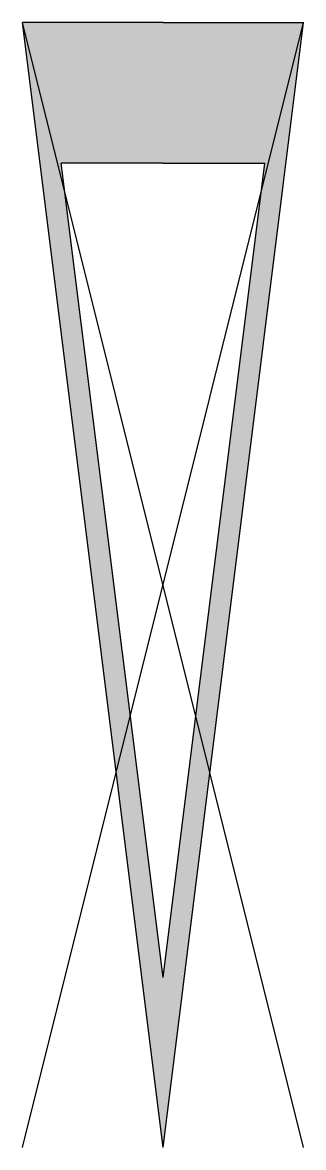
# Model space of a CAD drawing. Header units: metres. Extents: x -1 to 1, y 0 to 8.
import ezdxf

# ---------------------------------------------------------------- set-up
doc = ezdxf.new("R2010")
doc.units = ezdxf.units.M

msp = doc.modelspace()

# ---------------------------------------------------------------- hatches: boundary and pattern name
h = msp.add_hatch(color=256)
h.paths.add_polyline_path([(0, 8), (-1, 8), (0, 0), (1, 8)])
h.paths.add_polyline_path([(0, 7), (0.7238, 7), (0, 1.2093), (-0.7238, 7)], flags=16)

# ---------------------------------------------------------------- linework, layer by layer
for p, q in [((0, 8), (-1, 8)), ((0, 0), (1, 8)), ((0, 8), (1, 8)), ((0, 0), (-1, 8)), ((0, 1.2093), (-0.7238, 7)), ((0, 7), (-0.7238, 7)), ((0, 1.2093), (0.7238, 7)), ((0, 7), (0.7238, 7))]:
    msp.add_line(p, q)
at = {"flags": 128}
for points in [[(1, 0), (-1, 8)], [(-1, 0), (1, 8)]]:
    msp.add_lwpolyline(points, dxfattribs=at)

doc.saveas('drawing.dxf')
